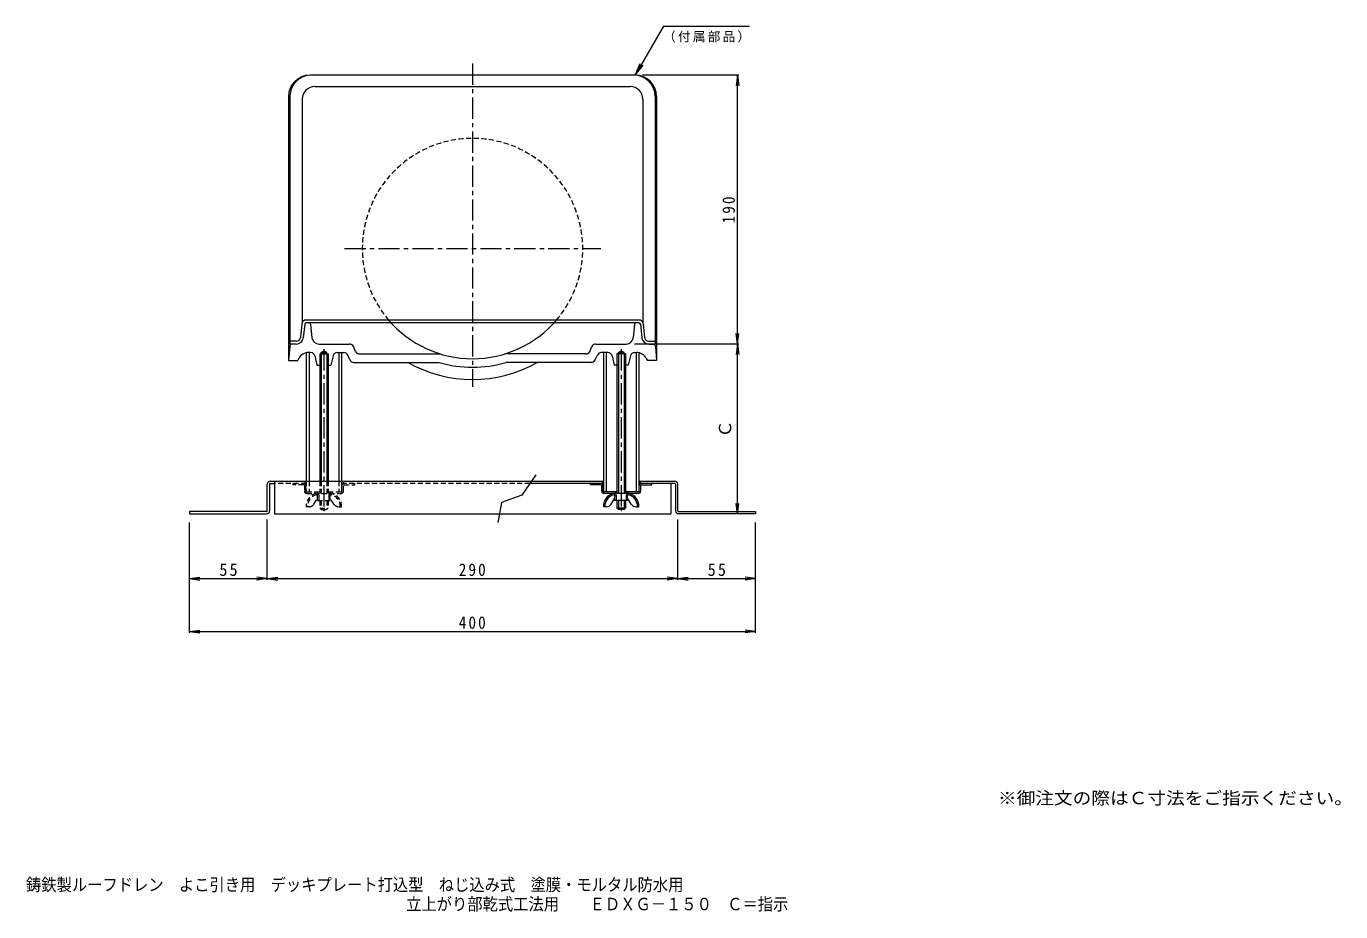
# Model space of a CAD drawing. Units: millimetres, scale not verified. Extents: x -675 to 806, y -582 to 555.
# Drawn here: x -122 to 806, y -582 to 43 of the extents above; entities that cross this region are included whole.
import ezdxf
from ezdxf.enums import TextEntityAlignment as Align

# ---------------------------------------------------------------- set-up
doc = ezdxf.new("R2010")
doc.units = ezdxf.units.MM
doc.header["$LTSCALE"] = 3
doc.linetypes.add('CHAIN1', pattern=[8, 5, -1, 1, -1])
doc.linetypes.add('DASHED1', pattern=[1.8, 1.2, -0.6])
for name, color, linetype, lineweight in [('3-0', 4, 'Continuous', 9), ('3-3', 4, 'Continuous', 9), ('3-4', 7, 'Continuous', 9), ('3-5', 7, 'Continuous', 9), ('3-6', 6, 'Continuous', 9), ('3-7', 7, 'Continuous', 9), ('3-A', 2, 'Continuous', 9), ('3-B', 3, 'Continuous', 9), ('3-D', 7, 'Continuous', 9)]:
    doc.layers.add(name, color=color, linetype=linetype, lineweight=lineweight)
doc.layers.add('F-4_F-4ﾚｲﾔ', color=2, linetype='Continuous')
doc.layers.add('F-5_F-5ﾚｲﾔ', color=2, linetype='Continuous')
doc.styles.add('ＭＳ ゴシック', font='')
doc.styles.get('ＭＳ ゴシック').set_extended_font_data('MS Gothic')

msp = doc.modelspace()

# ---------------------------------------------------------------- linework, layer by layer
at = {"layer": '3-0', "linetype": 'CHAIN1'}
for p, q in [((193.035, 16.951), (193.035, -211.506)), ((102.54, -113.786), (283.751, -113.786)), ((88.035, -184.938), (88.035, -299.323)), ((298.035, -184.938), (298.035, -299.323))]:
    msp.add_line(p, q, dxfattribs=at)
at = {"layer": '3-0'}
for p, q in [((308.035, 8.738), (78.035, 8.738)), ((63.035, -6.263), (63.035, -192.763)), ((323.035, -6.263), (323.035, -192.763)), ((74.445, -167.163), (73.485, -176.76)), ((78.625, -167.163), (79.584, -176.76)), ((307.445, -167.163), (306.485, -176.76)), ((311.625, -167.163), (312.584, -176.76)), ((63.876, -183.089), (63.035, -192.763)), ((68.51, -181.262), (65.868, -181.262)), ((84.56, -181.262), (106.056, -181.262)), ((110.255, -186.444), (108.814, -183.081)), ((275.814, -186.444), (277.256, -183.081)), ((280.013, -181.262), (301.51, -181.262)), ((317.56, -181.262), (320.201, -181.262)), ((322.194, -183.089), (323.035, -192.763)), ((63.035, -192.763), (69.535, -192.763)), ((70.26, -191.432), (69.535, -192.763)), ((78.628, -187.263), (77.284, -187.263)), ((81.557, -189.612), (83.035, -196.263)), ((86.034, -187.263), (90.035, -187.263)), ((90.035, -187.263), (88.035, -186.108)), ((90.035, -188.263), (90.035, -187.263)), ((94.513, -189.612), (93.035, -196.263)), ((97.441, -187.263), (102.1, -187.263)), ((106.299, -192.444), (104.858, -189.081)), ((109.056, -194.263), (169.435, -194.263)), ((113.013, -188.262), (170.313, -188.262)), ((273.057, -188.262), (215.756, -188.262)), ((277.013, -194.263), (216.634, -194.263)), ((279.77, -192.444), (281.212, -189.081)), ((288.628, -187.263), (283.969, -187.263)), ((291.557, -189.612), (293.035, -196.263)), ((296.035, -187.263), (298.035, -186.108)), ((300.035, -187.263), (296.035, -187.263)), ((296.035, -188.263), (296.035, -187.263)), ((304.513, -189.612), (303.035, -196.263)), ((307.441, -187.263), (308.786, -187.263)), ((315.809, -191.432), (316.535, -192.763)), ((323.035, -192.763), (316.535, -192.763)), ((83.035, -196.263), (86.035, -196.263)), ((90.035, -196.263), (93.035, -196.263)), ((296.035, -196.263), (293.035, -196.263)), ((303.035, -196.263), (300.035, -196.263))]:
    msp.add_line(p, q, dxfattribs=at)
for points in [[(86.034, -188.263), (86.034, -187.263), (88.035, -186.108)], [(300.035, -188.263), (300.035, -187.263), (298.035, -186.108)]]:
    msp.add_lwpolyline(points, dxfattribs=at)
for centre, radius, start, end in [((78.035, -6.263), 15, 90, 180), ((308.035, -6.263), 15, 0, 90), ((75.44, -167.263), 1, 90, 174.28998), ((77.63, -167.263), 1, 5.71002, 90), ((193.035, -113.786), 77.865, 220.41029, 319.58974), ((308.44, -167.263), 1, 90, 174.28998), ((310.63, -167.263), 1, 5.71002, 90), ((65.868, -183.263), 2, 90, 175.03008), ((68.51, -176.262), 5, 270, 354.28902), ((84.56, -176.262), 5, 185.71098, 270), ((106.056, -184.262), 3, 23.19835, 90), ((280.013, -184.262), 3, 90, 156.80203), ((301.51, -176.262), 5, 270, 354.28902), ((317.56, -176.262), 5, 185.71098, 270), ((320.201, -183.263), 2, 4.96922, 90), ((77.284, -195.263), 8, 90, 151.38925), ((78.628, -190.263), 3, 12.52937, 90), ((97.441, -190.263), 3, 90, 167.47202), ((102.1, -190.262), 3, 23.1971, 90), ((109.056, -191.263), 3, 203.19623, 270), ((113.013, -185.263), 3, 203.19835, 270), ((193.035, -113.786), 92.519, 240.43987, 299.5602), ((193.035, -113.786), 83.865, 253.65652, 286.34348), ((273.057, -185.263), 3, 270, 336.80246), ((277.013, -191.263), 3, 270, 336.80377), ((283.969, -190.262), 3, 90, 156.8029), ((288.628, -190.263), 3, 12.52911, 90), ((307.441, -190.263), 3, 90, 167.47043), ((308.786, -195.263), 8, 28.61075, 90)]:
    msp.add_arc(centre, radius, start, end, dxfattribs=at)
at = {"layer": '3-0', "linetype": 'DASHED1'}
msp.add_arc((193.035, -113.786), 77.865, 319.58974, 220.41029, dxfattribs=at)
at = {"layer": '3-3', "linetype": 'DASHED1'}
for p, q in [((66.285, -280.763), (66.285, -279.763)), ((73.785, -280.763), (66.285, -280.763)), ((74.285, -281.263), (74.285, -285.263)), ((75.285, -285.263), (75.285, -281.263)), ((75.785, -285.763), (85.035, -285.763)), ((75.785, -286.763), (100.285, -286.763)), ((83.535, -285.763), (83.535, -286.763)), ((91.035, -285.763), (100.285, -285.763)), ((92.535, -285.763), (92.535, -286.763)), ((100.785, -285.263), (100.785, -281.263)), ((101.785, -285.263), (101.785, -281.263)), ((102.285, -280.763), (109.785, -280.763)), ((109.785, -280.763), (109.785, -279.763))]:
    msp.add_line(p, q, dxfattribs=at)
at = {"layer": '3-3'}
for p, q in [((276.285, -280.763), (276.285, -279.763)), ((283.785, -280.763), (276.285, -280.763)), ((284.285, -285.263), (284.285, -281.263)), ((285.285, -285.263), (285.285, -281.263)), ((295.035, -285.763), (285.785, -285.763)), ((310.285, -286.763), (285.785, -286.763)), ((293.535, -285.763), (293.535, -286.763)), ((310.285, -285.763), (301.035, -285.763)), ((302.535, -285.763), (302.535, -286.763)), ((310.785, -285.263), (310.785, -281.263)), ((311.785, -281.263), (311.785, -285.263)), ((312.285, -280.763), (319.785, -280.763)), ((319.785, -280.763), (319.785, -279.763))]:
    msp.add_line(p, q, dxfattribs=at)
at = {"layer": '3-3', "linetype": 'DASHED1'}
for centre, radius, start, end in [((73.785, -281.263), 1.5, 0, 90), ((73.785, -281.263), 0.5, 0, 90), ((75.785, -285.263), 1.5, 180, 270), ((75.785, -285.263), 0.5, 180, 270), ((100.285, -285.263), 0.5, 270, 0), ((100.285, -285.263), 1.5, 270, 0), ((102.285, -281.263), 1.5, 90, 180), ((102.285, -281.263), 0.5, 90, 180)]:
    msp.add_arc(centre, radius, start, end, dxfattribs=at)
at = {"layer": '3-3'}
for centre, radius, start, end in [((283.785, -281.263), 1.5, 0, 90), ((283.785, -281.263), 0.5, 0, 90), ((285.785, -285.263), 1.5, 180, 270), ((285.785, -285.263), 0.5, 180, 270), ((310.285, -285.263), 0.5, 270, 0), ((310.285, -285.263), 1.5, 270, 0), ((312.285, -281.263), 1.5, 90, 180), ((312.285, -281.263), 0.5, 90, 180)]:
    msp.add_arc(centre, radius, start, end, dxfattribs=at)
at = {"layer": '3-4'}
for p, q in [((381.162, 8.737), (313.035, 8.737)), ((380.262, 8.737), (379.283, 1.302)), ((380.262, -181.262), (380.262, 8.737)), ((380.262, 8.737), (381.241, 1.302)), ((380.262, -181.262), (379.283, -173.827)), ((380.262, -181.262), (381.241, -173.827)), ((381.162, -181.262), (307.51, -181.262)), ((380.262, -181.262), (379.283, -188.698)), ((380.262, -301.263), (380.262, -181.262)), ((380.262, -181.262), (381.241, -188.698)), ((380.262, -301.263), (379.283, -293.827)), ((380.262, -301.263), (381.241, -293.827)), ((48.035, -347.949), (48.035, -305.163)), ((338.035, -347.949), (338.035, -305.163)), ((-6.965, -385.294), (-6.965, -307.263)), ((393.035, -385.294), (393.035, -307.263)), ((-6.965, -347.049), (0.47, -346.07)), ((-6.965, -347.049), (48.035, -347.049)), ((-6.965, -347.049), (0.47, -348.028)), ((48.035, -347.049), (40.599, -346.07)), ((48.035, -347.049), (40.599, -348.028)), ((48.035, -347.049), (55.471, -346.07)), ((48.035, -347.049), (338.035, -347.049)), ((48.035, -347.049), (55.471, -348.028)), ((338.035, -347.049), (330.599, -346.07)), ((338.035, -347.049), (330.599, -348.028)), ((338.035, -347.049), (345.471, -346.07)), ((338.035, -347.049), (393.035, -347.049)), ((338.035, -347.049), (345.471, -348.028)), ((393.035, -347.049), (385.599, -346.07)), ((393.035, -347.049), (385.599, -348.028)), ((-6.965, -384.394), (0.47, -383.415)), ((-6.965, -384.394), (393.035, -384.394)), ((-6.965, -384.394), (0.47, -385.373)), ((393.035, -384.394), (385.599, -383.415)), ((393.035, -384.394), (385.599, -385.373))]:
    msp.add_line(p, q, dxfattribs=at)
at = {"layer": '3-5'}
for p, q in [((327.88, 43.312), (388.718, 43.312)), ((308.035, 8.738), (313.495, 15.892))]:
    msp.add_line(p, q, dxfattribs=at)
msp.add_lwpolyline([(327.88, 43.312), (308.035, 8.738), (311.458, 17.061)], dxfattribs=at)
at = {"layer": '3-6'}
for p, q in [((75.535, -187.263), (75.535, -278.163)), ((77.535, -187.263), (77.535, -278.163)), ((98.535, -187.263), (98.535, -278.163)), ((100.535, -187.263), (100.535, -278.163)), ((285.535, -187.263), (285.535, -285.763)), ((287.535, -187.263), (287.535, -285.763)), ((308.535, -187.263), (308.535, -285.763)), ((310.535, -187.263), (310.535, -285.763))]:
    msp.add_line(p, q, dxfattribs=at)
at = {"layer": '3-6', "linetype": 'DASHED1'}
for p, q in [((75.535, -278.163), (75.535, -285.763)), ((77.535, -278.163), (77.535, -285.763)), ((98.535, -278.163), (98.535, -285.763)), ((100.535, -278.163), (100.535, -285.763))]:
    msp.add_line(p, q, dxfattribs=at)
at = {"layer": '3-7'}
for p, q in [((81.725, 0.737), (304.345, 0.737)), ((64.035, -6.263), (64.035, -181.262)), ((72.725, -8.263), (72.725, -165.986)), ((313.345, -8.263), (313.345, -165.986)), ((322.035, -6.263), (322.035, -181.262)), ((72.455, -166.964), (71.495, -176.561)), ((310.63, -164.263), (75.44, -164.263)), ((310.63, -166.263), (75.44, -166.263)), ((313.615, -166.964), (314.575, -176.561)), ((68.51, -179.262), (64.035, -179.262)), ((65.868, -181.262), (64.035, -181.262)), ((317.56, -179.262), (322.035, -179.262)), ((320.201, -181.262), (322.035, -181.262))]:
    msp.add_line(p, q, dxfattribs=at)
for centre, radius, start, end in [((79.035, -6.263), 15, 90, 180), ((81.725, -8.263), 9, 90, 180), ((304.345, -8.263), 9, 0, 90), ((307.035, -6.263), 15, 0, 90), ((75.44, -167.263), 3, 90, 174.28998), ((310.63, -167.263), 3, 5.71002, 90), ((68.51, -176.262), 3, 270, 354.28902), ((317.56, -176.262), 3, 185.71098, 270)]:
    msp.add_arc(centre, radius, start, end, dxfattribs=at)
at = {"layer": '3-A'}
for p, q in [((85.035, -188.263), (85.035, -278.163)), ((85.035, -188.263), (91.035, -188.263)), ((86.035, -188.263), (86.035, -278.163)), ((90.035, -188.263), (90.035, -278.163)), ((91.035, -188.263), (91.035, -278.163)), ((301.035, -188.263), (295.035, -188.263)), ((295.035, -188.263), (295.035, -286.763)), ((296.035, -188.263), (296.035, -286.763)), ((300.035, -188.263), (300.035, -286.763)), ((301.035, -188.263), (301.035, -286.763)), ((293.335, -287.763), (292.849, -287.763)), ((302.735, -287.763), (303.22, -287.763)), ((287.546, -296.262), (285.535, -296.262)), ((290.931, -294.395), (293.535, -290.262)), ((293.535, -291.762), (293.535, -287.962)), ((302.535, -291.762), (293.535, -291.762)), ((294.535, -287.962), (294.535, -291.762)), ((295.035, -291.763), (295.035, -297.263)), ((296.035, -291.763), (296.035, -298.262)), ((300.035, -291.763), (300.035, -298.262)), ((301.035, -291.763), (301.035, -297.263)), ((301.535, -287.962), (301.535, -291.762)), ((302.535, -291.762), (302.535, -287.962)), ((305.139, -294.395), (302.535, -290.262)), ((308.523, -296.262), (310.535, -296.262)), ((301.035, -297.263), (295.035, -297.263))]:
    msp.add_line(p, q, dxfattribs=at)
at = {"layer": '3-A', "linetype": 'DASHED1'}
for p, q in [((85.035, -278.163), (85.035, -286.762)), ((86.035, -278.163), (86.035, -286.762)), ((90.035, -278.163), (90.035, -286.762)), ((91.035, -278.163), (91.035, -286.762)), ((83.335, -287.763), (82.849, -287.763)), ((92.735, -287.763), (93.22, -287.763)), ((77.546, -296.262), (75.535, -296.262)), ((80.931, -294.395), (83.535, -290.262)), ((83.535, -291.762), (83.535, -287.962)), ((83.535, -291.762), (92.535, -291.762)), ((84.535, -287.962), (84.535, -291.762)), ((85.035, -291.763), (85.035, -297.263)), ((86.035, -291.763), (86.035, -298.262)), ((90.035, -291.763), (90.035, -298.262)), ((91.035, -291.763), (91.035, -297.263)), ((91.535, -287.962), (91.535, -291.762)), ((92.535, -291.762), (92.535, -287.962)), ((95.139, -294.395), (92.535, -290.262)), ((98.523, -296.262), (100.535, -296.262)), ((85.035, -297.263), (91.035, -297.263))]:
    msp.add_line(p, q, dxfattribs=at)
msp.add_lwpolyline([(85.035, -297.263), (86.035, -298.262), (90.035, -298.262), (91.035, -297.263)], dxfattribs=at)
at = {"layer": '3-A'}
msp.add_lwpolyline([(301.035, -297.263), (300.035, -298.262), (296.035, -298.262), (295.035, -297.263)], dxfattribs=at)
at = {"layer": '3-A', "linetype": 'DASHED1'}
for centre, radius, start, end in [((84.771, -295.784), 9.248, 102.71823, 182.96507), ((84.771, -295.784), 8.248, 103.47058, 182.96507), ((83.335, -287.962), 1.2, 0, 90), ((83.335, -287.962), 0.2, 0, 90), ((92.735, -287.962), 1.2, 90, 180), ((92.735, -287.962), 0.2, 90, 180), ((91.299, -295.784), 8.248, 357.03493, 76.52942), ((91.299, -295.784), 9.248, 357.03493, 77.28177), ((77.546, -292.262), 4, 270, 327.78351), ((98.523, -292.262), 4, 212.21649, 270)]:
    msp.add_arc(centre, radius, start, end, dxfattribs=at)
at = {"layer": '3-A'}
for centre, radius, start, end in [((294.771, -295.784), 9.248, 102.71823, 182.96507), ((294.771, -295.784), 8.248, 103.47058, 182.96507), ((293.335, -287.962), 1.2, 0, 90), ((293.335, -287.962), 0.2, 0, 90), ((302.735, -287.962), 1.2, 90, 180), ((302.735, -287.962), 0.2, 90, 180), ((301.299, -295.784), 8.248, 357.03493, 76.52942), ((301.299, -295.784), 9.248, 357.03493, 77.28177), ((287.546, -292.262), 4, 270, 327.78351), ((308.523, -292.262), 4, 212.21649, 270)]:
    msp.add_arc(centre, radius, start, end, dxfattribs=at)
at = {"layer": '3-B'}
for p, q in [((50.135, -278.163), (285.535, -278.163)), ((53.035, -278.163), (53.035, -301.263)), ((284.535, -278.163), (284.535, -279.763)), ((310.535, -278.163), (335.935, -278.163)), ((311.535, -278.163), (311.535, -279.763)), ((48.035, -299.163), (48.035, -280.263)), ((49.635, -280.263), (49.635, -299.163)), ((50.135, -279.762), (53.035, -279.762)), ((285.535, -279.762), (233.594, -279.762)), ((335.935, -279.762), (310.535, -279.762)), ((333.035, -279.762), (333.035, -301.263)), ((336.435, -280.263), (336.435, -299.163)), ((338.035, -299.163), (338.035, -280.263)), ((-6.965, -299.662), (-6.965, -301.263)), ((47.535, -299.662), (-6.965, -299.662)), ((-6.965, -301.263), (47.535, -301.263)), ((53.035, -301.263), (333.035, -301.263)), ((338.535, -299.662), (393.035, -299.662)), ((393.035, -301.263), (338.535, -301.263)), ((393.035, -299.662), (393.035, -301.263))]:
    msp.add_line(p, q, dxfattribs=at)
at = {"layer": '3-B', "linetype": 'DASHED1'}
for p, q in [((74.535, -278.163), (74.535, -279.763)), ((101.535, -278.163), (101.535, -279.763)), ((75.535, -279.762), (53.035, -279.762)), ((233.594, -279.762), (100.535, -279.762))]:
    msp.add_line(p, q, dxfattribs=at)
at = {"layer": '3-B'}
for centre, radius, start, end in [((50.135, -280.263), 2.1, 90, 180), ((335.935, -280.263), 2.1, 0, 90), ((50.135, -280.263), 0.5, 90, 180), ((335.935, -280.263), 0.5, 0, 90), ((47.535, -299.163), 0.5, 270, 0), ((47.535, -299.163), 2.1, 270, 0), ((338.535, -299.163), 2.1, 180, 270), ((338.535, -299.163), 0.5, 180, 270)]:
    msp.add_arc(centre, radius, start, end, dxfattribs=at)
at = {"layer": '3-D'}
msp.add_lwpolyline([(237.754, -273.723), (227.945, -287.962), (213.39, -293.342), (210.858, -307.264)], dxfattribs=at)

# ---------------------------------------------------------------- texts
at = {"layer": '3-4', "color": 2, "style": 'ＭＳ ゴシック'}
msp.add_text('Ｃ', height=8.798, rotation=90, dxfattribs=at).set_placement((378.462, -247.263), align=Align.BOTTOM_LEFT)
at = {"layer": '3-4', "color": 2, "insert": (378.462, -96.012), "char_height": 8.798, "attachment_point": 7, "rotation": 90, "style": 'ＭＳ ゴシック'}
msp.add_mtext('\\T1.27;\\W0.9;190', dxfattribs=at)
at = {"layer": '3-4', "color": 2, "char_height": 8.798, "attachment_point": 7, "style": 'ＭＳ ゴシック'}
for s, insert in [('\\T1.27;\\W0.95;55', (14.16, -345.249)), ('\\T1.27;\\W0.9;290', (183.285, -345.249)), ('\\T1.27;\\W0.95;55', (359.16, -345.249)), ('\\T1.27;\\W0.9;400', (183.285, -382.594))]:
    msp.add_mtext(s, dxfattribs=dict(at, insert=insert))
at = {"layer": '3-5', "insert": (327.549, 31.885), "char_height": 6.598, "attachment_point": 7, "style": 'ＭＳ ゴシック'}
msp.add_mtext('\\T1.17;（付属部品）', dxfattribs=at)
at = {"layer": 'F-4_F-4ﾚｲﾔ', "style": 'ＭＳ ゴシック', "width": 0.9}
msp.add_text('鋳鉄製ルーフドレン\u3000よこ引き用\u3000デッキプレート打込型\u3000ねじ込み式\u3000塗膜・モルタル防水用', height=8.798, dxfattribs=at).set_placement((-122.42, -570.346), align=Align.BOTTOM_LEFT)
at = {"layer": 'F-5_F-5ﾚｲﾔ', "style": 'ＭＳ ゴシック'}
for s, width, p in [('※御注文の際はＣ寸法をご指示ください。', 1.1, (564.183, -509.153)), ('立上がり部乾式工法用\u3000\u3000ＥＤＸＧ－１５０\u3000Ｃ＝指示', 0.9, (146.134, -584.039))]:
    msp.add_text(s, height=8.798, dxfattribs=dict(at, width=width)).set_placement(p, align=Align.BOTTOM_LEFT)

doc.saveas('drawing.dxf')
